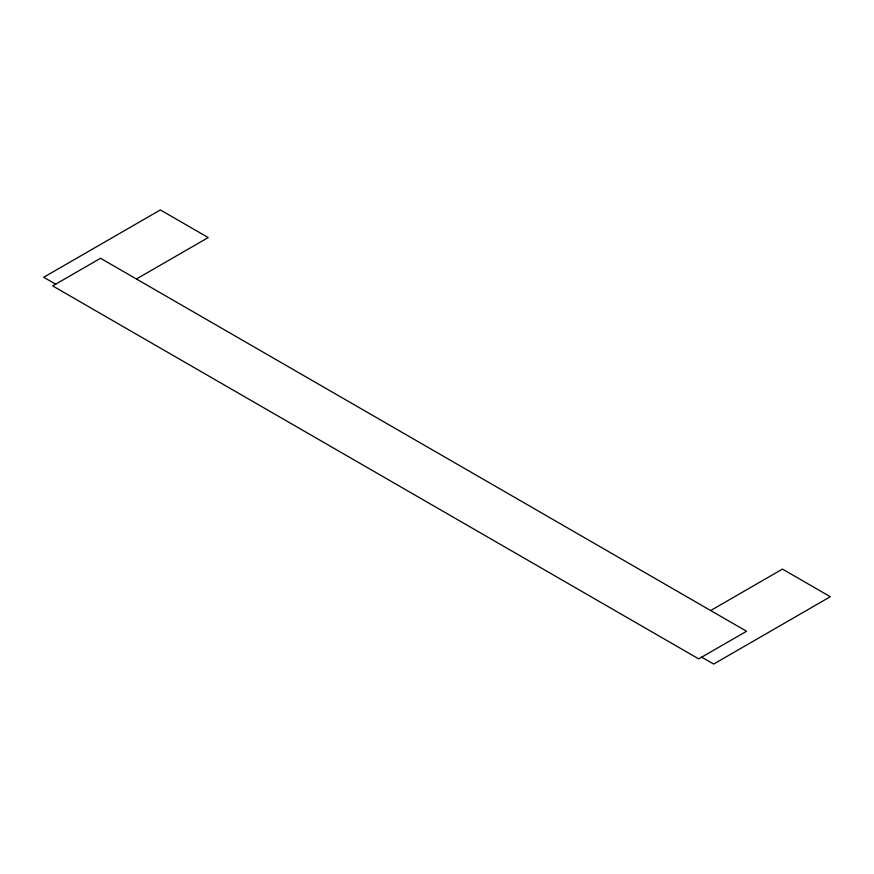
<?xml version="1.0" encoding="UTF-8"?>
<svg xmlns="http://www.w3.org/2000/svg" width="874" height="874" viewBox="0 0 874 874"><rect width="100%" height="100%" fill="white"/><g stroke="black" fill="none" stroke-linecap="round" stroke-linejoin="round"><path stroke-width="1.31" d="M136.42 279.003L208.198 237.553L160.346 209.935L43.7 277.276L55.663 284.181M710.66 610.544L782.449 569.094L830.3 596.724L713.654 664.065L701.691 657.161M100.532 258.278L52.669 285.907L698.697 658.887L746.56 631.257L100.532 258.278"/></g></svg>
